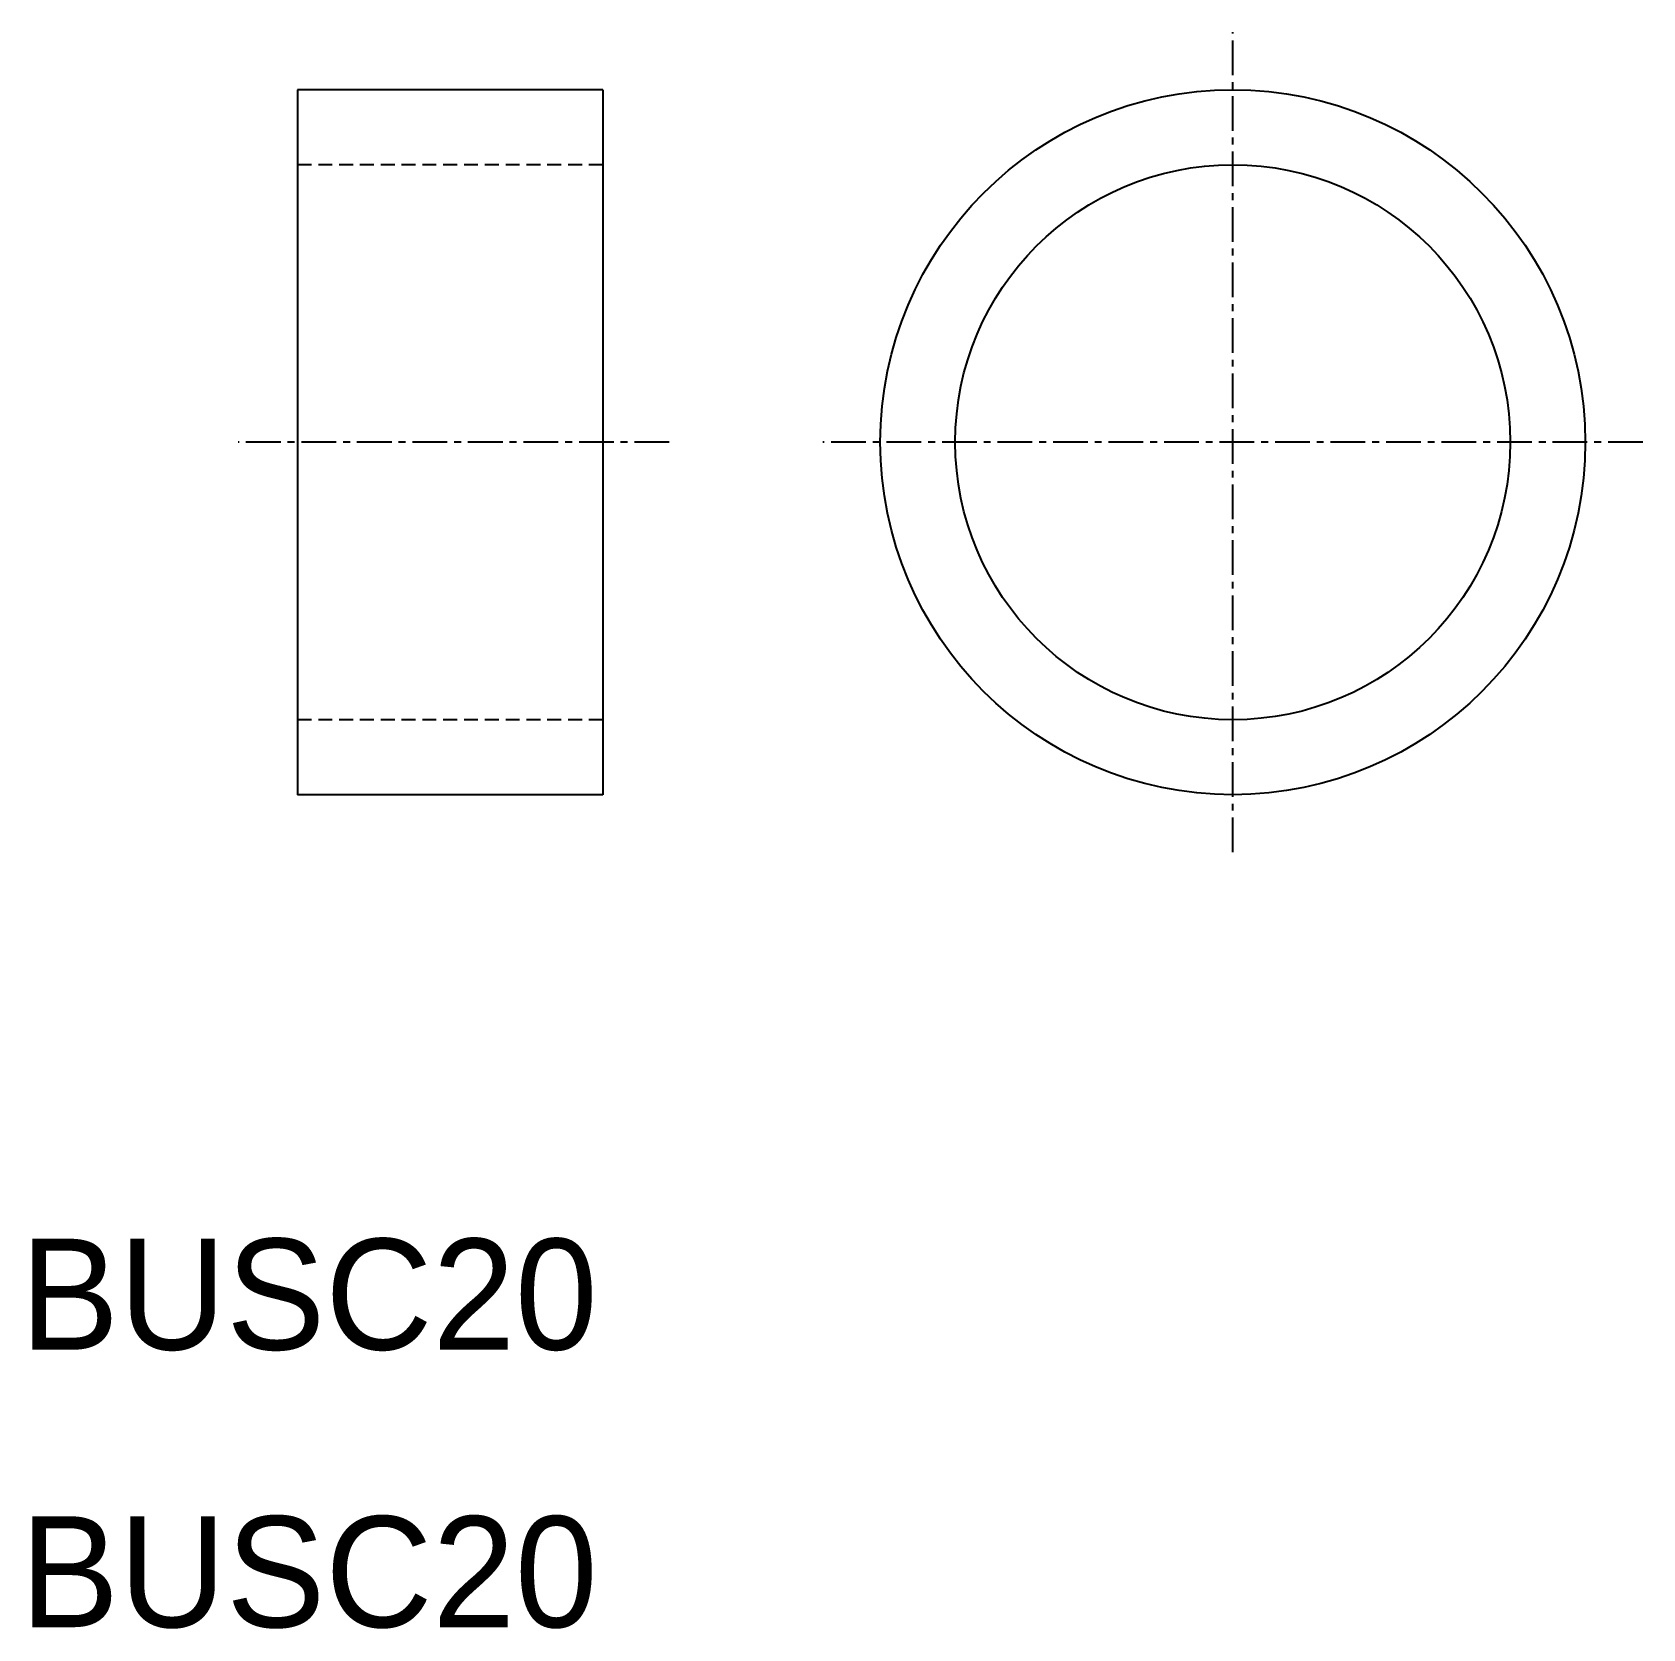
# Model space of a CAD drawing. Extents: x 10.4 to 68.5, y 9.9 to 67.5.
import ezdxf

# ---------------------------------------------------------------- set-up
doc = ezdxf.new("R2010")
doc.units = 0
doc.linetypes.add('CENTER', pattern=[2, 1.25, -0.25, 0.25, -0.25])
doc.linetypes.add('DASHED', pattern=[0.75, 0.5, -0.25])
doc.layers.get('0').update_dxf_attribs({"linetype": 'CONTINUOUS'})
doc.layers.add('CENTER', color=1, linetype='CENTER')

msp = doc.modelspace()

# ---------------------------------------------------------------- linework, layer by layer
at = {"color": 7, "linetype": 'CONTINUOUS'}
for p, q in [((20, 65.4), (20, 40)), ((31, 65.4), (20, 65.4)), ((31, 65.4), (31, 40)), ((31, 40), (20, 40))]:
    msp.add_line(p, q, dxfattribs=at)
at = {"color": 3, "linetype": 'DASHED'}
for p, q in [((31, 62.7), (20, 62.7)), ((31, 42.7), (20, 42.7))]:
    msp.add_line(p, q, dxfattribs=at)
at = {"color": 7, "linetype": 'CONTINUOUS'}
for radius in [12.7, 10]:
    msp.add_circle((53.7, 52.7), radius, dxfattribs=at)
at = {"layer": 'CENTER', "color": 1, "linetype": 'CENTER'}
for p, q in [((53.7, 37.925), (53.7, 67.475)), ((33.392, 52.7), (17.86, 52.7)), ((68.475, 52.7), (38.925, 52.7))]:
    msp.add_line(p, q, dxfattribs=at)

# ---------------------------------------------------------------- texts
at = {"color": 7, "linetype": 'CONTINUOUS'}
for p in [(10, 20), (10, 10)]:
    msp.add_text('BUSC20', height=4, dxfattribs=at).set_placement(p)

doc.saveas('drawing.dxf')
